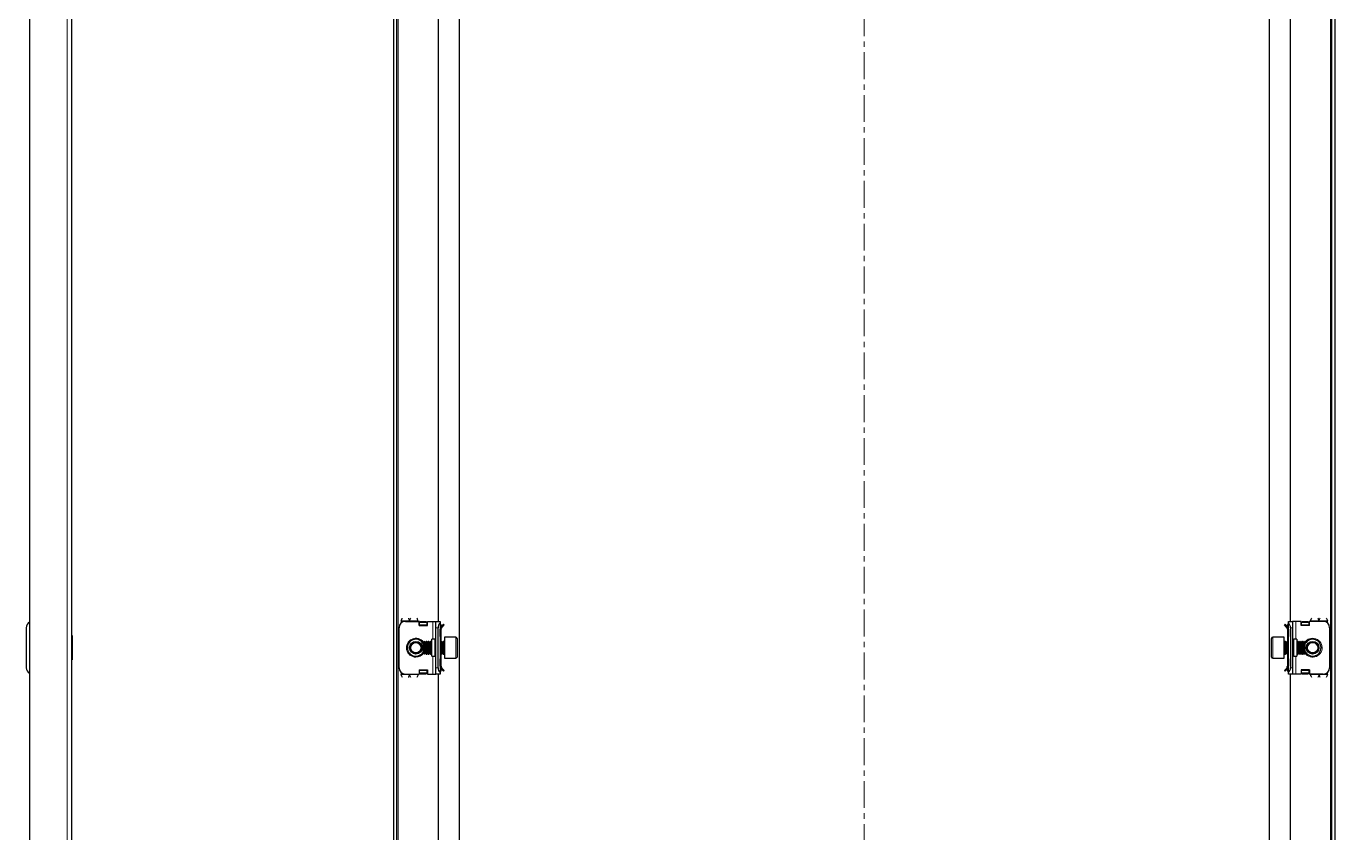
# Model space of a CAD drawing. Header units: millimetres. Extents: x 73 to 1389, y -624 to 1170.
# Drawn here: x 768 to 1389, y -122 to 260 of the extents above; entities that cross this region are included whole.
import ezdxf

# ---------------------------------------------------------------- set-up
doc = ezdxf.new("R2010")
doc.units = ezdxf.units.MM
doc.linetypes.add('CENTERX2', pattern=[20.32, 12.7, -2.54, 2.54, -2.54])
doc.layers.add('FORMAT', color=7, linetype='Continuous')

msp = doc.modelspace()

# ---------------------------------------------------------------- linework, layer by layer
at = {"color": 7, "linetype": 'Continuous', "lineweight": 25}
for p, q in [((769.88, 1058.52), (769.88, -502.48)), ((789.88, 1056.42), (789.88, -500.38)), ((942.57, -502.48), (942.57, 1058.52)), ((944.07, -502.48), (944.07, 1058.52)), ((1387.07, 1058.52), (1387.07, -502.48)), ((1388.57, 1058.52), (1388.57, -502.48)), ((973.57, 1027.52), (973.57, -471.48)), ((1357.57, -471.48), (1357.57, 1027.52)), ((963.57, 578.02), (963.57, -21.98)), ((1367.57, -21.98), (1367.57, 578.02)), ((946.07, -21.73), (946.07, -22.74)), ((948.07, -21.98), (954.57, -21.98)), ((954.07, -21.73), (954.07, -21.98)), ((954.57, -23.98), (954.57, -21.98)), ((954.77, -22.1), (954.57, -22.1)), ((954.57, -23.98), (958.57, -23.98)), ((954.77, -23.98), (954.77, -22.1)), ((954.82, -22.36), (955.32, -22.01)), ((955.32, -22.36), (954.82, -22.71)), ((954.82, -22.71), (954.82, -22.36)), ((954.82, -23.63), (954.82, -22.71)), ((954.82, -23.98), (954.82, -23.63)), ((955.32, -22.01), (955.32, -22.36)), ((955.32, -22.01), (957.82, -22.01)), ((955.32, -22.36), (957.82, -22.36)), ((957.82, -22.36), (957.82, -22.01)), ((957.82, -22.01), (958.32, -22.36)), ((958.32, -22.71), (957.82, -22.36)), ((958.32, -22.36), (958.32, -22.71)), ((958.32, -22.71), (958.32, -23.63)), ((958.32, -23.63), (958.32, -23.98)), ((958.57, -23.98), (958.57, -21.98)), ((958.57, -21.98), (961.07, -21.98)), ((961.07, -21.98), (962.57, -21.98)), ((962.57, -21.98), (964.57, -21.98)), ((962.57, -24.98), (962.57, -21.98)), ((964.57, -21.98), (964.57, -22.74)), ((964.57, -22.74), (964.57, -46.22)), ((964.57, -23.07), (964.78, -23.27)), ((965.07, -23.98), (965.07, -24.44)), ((965.16, -24.32), (966.13, -23.34)), ((965.51, -24.67), (965.16, -24.32)), ((965.51, -24.67), (966.49, -23.69)), ((966.13, -23.34), (966.49, -23.69)), ((1365.01, -23.34), (1364.66, -23.69)), ((1365.63, -24.67), (1364.66, -23.69)), ((1365.99, -24.32), (1365.01, -23.34)), ((1365.63, -24.67), (1365.99, -24.32)), ((1366.07, -23.98), (1366.07, -24.37)), ((1366.37, -23.27), (1366.57, -23.07)), ((1366.57, -21.98), (1368.57, -21.98)), ((1366.57, -22.74), (1366.57, -21.98)), ((1366.57, -46.22), (1366.57, -22.74)), ((1368.57, -21.98), (1368.57, -24.98)), ((1370.07, -21.98), (1368.57, -21.98)), ((1372.57, -21.98), (1370.07, -21.98)), ((1372.57, -23.98), (1372.57, -21.98)), ((1376.57, -23.98), (1372.57, -23.98)), ((1372.82, -22.36), (1373.32, -22.01)), ((1373.32, -22.36), (1372.82, -22.71)), ((1372.82, -22.71), (1372.82, -22.36)), ((1372.82, -23.63), (1372.82, -22.71)), ((1372.82, -23.98), (1372.82, -23.63)), ((1373.32, -22.01), (1373.32, -22.36)), ((1373.32, -22.01), (1375.82, -22.01)), ((1373.32, -22.36), (1375.82, -22.36)), ((1375.82, -22.36), (1375.82, -22.01)), ((1375.82, -22.01), (1376.32, -22.36)), ((1376.32, -22.71), (1375.82, -22.36)), ((1376.32, -22.36), (1376.32, -22.71)), ((1376.32, -22.71), (1376.32, -23.63)), ((1376.32, -23.63), (1376.32, -23.98)), ((1376.37, -22.1), (1376.37, -23.98)), ((1376.57, -22.1), (1376.37, -22.1)), ((1376.57, -23.98), (1376.57, -21.98)), ((1383.07, -21.98), (1376.57, -21.98)), ((1377.07, -21.98), (1377.07, -21.73)), ((1385.07, -22.74), (1385.07, -21.73)), ((768.38, -24.98), (768.38, -43.98)), ((790.13, -28.7), (789.88, -28.7)), ((790.13, -28.7), (790.13, -40.27)), ((945.07, -43.98), (945.07, -24.98)), ((962.07, -30.48), (960.57, -30.48)), ((960.57, -38.48), (960.57, -30.48)), ((962.57, -43.98), (962.57, -24.98)), ((963.57, -43.98), (963.57, -24.98)), ((965.07, -25.73), (964.57, -25.73)), ((964.57, -29.23), (964.57, -25.73)), ((965.07, -29.23), (964.57, -29.23)), ((965.07, -29.23), (965.07, -25.73)), ((965.07, -31.48), (965.07, -29.23)), ((971.97, -29.48), (966.57, -29.48)), ((966.57, -29.48), (966.57, -39.48)), ((972.57, -30.08), (972.57, -38.88)), ((1358.57, -32.11), (1358.57, -30.08)), ((1364.57, -29.48), (1359.17, -29.48)), ((1364.57, -31.79), (1364.57, -29.48)), ((1366.07, -25.73), (1366.57, -25.73)), ((1366.07, -25.73), (1366.07, -29.23)), ((1366.57, -29.23), (1366.07, -29.23)), ((1366.07, -29.23), (1366.07, -31.48)), ((1366.57, -25.73), (1366.57, -29.23)), ((1367.57, -24.98), (1367.57, -43.98)), ((1368.57, -24.98), (1368.57, -43.98)), ((1370.57, -30.48), (1369.07, -30.48)), ((1370.57, -30.48), (1370.57, -38.48)), ((1386.07, -24.98), (1386.07, -43.98)), ((957.13, -31.48), (956.57, -32.03)), ((956.57, -32.03), (956.57, -36.93)), ((956.57, -36.93), (957.13, -37.48)), ((957.18, -31.48), (957.13, -31.48)), ((957.13, -31.48), (957.13, -37.48)), ((957.57, -32.03), (957.18, -31.48)), ((957.18, -31.48), (957.18, -37.01)), ((957.18, -37.48), (957.57, -36.93)), ((957.18, -37.01), (957.18, -37.48)), ((957.96, -31.48), (957.57, -32.03)), ((957.57, -32.03), (957.57, -36.54)), ((957.57, -36.54), (957.57, -36.93)), ((957.57, -36.93), (957.96, -37.48)), ((958.18, -31.48), (957.96, -31.48)), ((957.96, -31.48), (957.96, -37.01)), ((957.96, -37.01), (957.96, -37.48)), ((958.57, -32.03), (958.18, -31.48)), ((958.18, -31.48), (958.18, -37.01)), ((958.18, -37.48), (958.57, -36.93)), ((958.18, -37.01), (958.18, -37.48)), ((958.96, -31.48), (958.57, -32.03)), ((958.57, -32.03), (958.57, -36.54)), ((958.57, -36.54), (958.57, -36.93)), ((958.57, -36.93), (958.96, -37.48)), ((959.18, -31.48), (958.96, -31.48)), ((958.96, -31.48), (958.96, -37.01)), ((958.96, -37.01), (958.96, -37.48)), ((959.57, -32.03), (959.18, -31.48)), ((959.18, -31.48), (959.18, -37.01)), ((959.18, -37.48), (959.57, -36.93)), ((959.18, -37.01), (959.18, -37.48)), ((959.96, -31.48), (959.57, -32.03)), ((959.57, -32.03), (959.57, -36.54)), ((959.57, -36.54), (959.57, -36.93)), ((959.57, -36.93), (959.96, -37.48)), ((960.18, -31.48), (959.96, -31.48)), ((959.96, -31.48), (959.96, -37.01)), ((959.96, -37.01), (959.96, -37.48)), ((960.57, -32.03), (960.18, -31.48)), ((960.18, -31.48), (960.18, -37.01)), ((960.18, -37.48), (960.57, -36.93)), ((960.18, -37.01), (960.18, -37.48)), ((964.96, -31.48), (964.57, -32.03)), ((964.57, -36.93), (964.96, -37.48)), ((965.18, -31.48), (964.96, -31.48)), ((964.96, -31.48), (964.96, -37.01)), ((964.96, -37.01), (964.96, -37.48)), ((965.57, -32.03), (965.18, -31.48)), ((965.18, -31.48), (965.18, -37.01)), ((965.18, -37.48), (965.57, -36.93)), ((965.18, -37.01), (965.18, -37.48)), ((965.96, -31.48), (965.57, -32.03)), ((965.57, -32.03), (965.57, -36.54)), ((965.57, -36.54), (965.57, -36.93)), ((965.57, -36.93), (965.96, -37.48)), ((966.32, -31.48), (965.96, -31.48)), ((965.96, -31.48), (965.96, -37.01)), ((965.96, -37.01), (965.96, -37.48)), ((1358.57, -38.88), (1358.57, -32.11)), ((1364.57, -39.48), (1364.57, -31.79)), ((1365.18, -31.48), (1364.82, -31.48)), ((1365.57, -32.03), (1365.18, -31.48)), ((1365.18, -37.01), (1365.18, -31.48)), ((1365.18, -37.48), (1365.57, -36.93)), ((1365.18, -37.48), (1365.18, -37.01)), ((1365.96, -31.48), (1365.57, -32.03)), ((1365.57, -36.54), (1365.57, -32.03)), ((1365.57, -36.93), (1365.57, -36.54)), ((1365.57, -36.93), (1365.96, -37.48)), ((1366.18, -31.48), (1365.96, -31.48)), ((1365.96, -37.01), (1365.96, -31.48)), ((1365.96, -37.48), (1365.96, -37.01)), ((1366.57, -32.03), (1366.18, -31.48)), ((1366.18, -37.01), (1366.18, -31.48)), ((1366.18, -37.48), (1366.57, -36.93)), ((1366.18, -37.48), (1366.18, -37.01)), ((1370.96, -31.48), (1370.57, -32.03)), ((1370.57, -36.93), (1370.96, -37.48)), ((1371.18, -31.48), (1370.96, -31.48)), ((1370.96, -37.01), (1370.96, -31.48)), ((1370.96, -37.48), (1370.96, -37.01)), ((1371.57, -32.03), (1371.18, -31.48)), ((1371.18, -37.01), (1371.18, -31.48)), ((1371.18, -37.48), (1371.57, -36.93)), ((1371.18, -37.48), (1371.18, -37.01)), ((1371.96, -31.48), (1371.57, -32.03)), ((1371.57, -36.54), (1371.57, -32.03)), ((1371.57, -36.93), (1371.57, -36.54)), ((1371.57, -36.93), (1371.96, -37.48)), ((1372.18, -31.48), (1371.96, -31.48)), ((1371.96, -37.01), (1371.96, -31.48)), ((1371.96, -37.48), (1371.96, -37.01)), ((1372.57, -32.03), (1372.18, -31.48)), ((1372.18, -37.01), (1372.18, -31.48)), ((1372.18, -37.48), (1372.57, -36.93)), ((1372.18, -37.48), (1372.18, -37.01)), ((1372.96, -31.48), (1372.57, -32.03)), ((1372.57, -36.54), (1372.57, -32.03)), ((1372.57, -36.93), (1372.57, -36.54)), ((1372.57, -36.93), (1372.96, -37.48)), ((1373.18, -31.48), (1372.96, -31.48)), ((1372.96, -37.01), (1372.96, -31.48)), ((1372.96, -37.48), (1372.96, -37.01)), ((1373.57, -32.03), (1373.18, -31.48)), ((1373.18, -37.01), (1373.18, -31.48)), ((1373.18, -37.48), (1373.57, -36.93)), ((1373.18, -37.48), (1373.18, -37.01)), ((1373.96, -31.48), (1373.57, -32.03)), ((1373.57, -36.54), (1373.57, -32.03)), ((1373.57, -36.93), (1373.57, -36.54)), ((1373.57, -36.93), (1373.96, -37.48)), ((1374.02, -31.48), (1373.96, -31.48)), ((1373.96, -37.01), (1373.96, -31.48)), ((1373.96, -37.48), (1373.96, -37.01)), ((1374.57, -32.03), (1374.02, -31.48)), ((1374.02, -32.86), (1374.02, -31.48)), ((1374.02, -37.48), (1374.02, -32.86)), ((1374.02, -37.48), (1374.57, -36.93)), ((1374.57, -33.16), (1374.57, -32.03)), ((1374.57, -36.93), (1374.57, -33.16)), ((789.88, -40.27), (790.13, -40.27)), ((957.13, -37.48), (957.18, -37.48)), ((957.96, -37.48), (958.18, -37.48)), ((958.96, -37.48), (959.18, -37.48)), ((959.96, -37.48), (960.18, -37.48)), ((960.57, -38.48), (962.07, -38.48)), ((964.57, -43.23), (964.57, -39.73)), ((964.57, -39.73), (965.07, -39.73)), ((965.07, -43.23), (964.57, -43.23)), ((964.96, -37.48), (965.18, -37.48)), ((965.07, -39.73), (965.07, -37.48)), ((965.07, -43.23), (965.07, -39.73)), ((965.96, -37.48), (966.32, -37.48)), ((966.57, -39.48), (971.97, -39.48)), ((1359.17, -39.48), (1364.57, -39.48)), ((1364.82, -37.48), (1365.18, -37.48)), ((1365.96, -37.48), (1366.18, -37.48)), ((1366.07, -37.48), (1366.07, -39.73)), ((1366.07, -39.73), (1366.57, -39.73)), ((1366.07, -39.73), (1366.07, -43.23)), ((1366.07, -43.23), (1366.57, -43.23)), ((1366.57, -39.73), (1366.57, -43.23)), ((1369.07, -38.48), (1370.57, -38.48)), ((1370.96, -37.48), (1371.18, -37.48)), ((1371.96, -37.48), (1372.18, -37.48)), ((1372.96, -37.48), (1373.18, -37.48)), ((1373.96, -37.48), (1374.02, -37.48)), ((946.07, -46.22), (946.07, -47.23)), ((948.07, -46.98), (954.57, -46.98)), ((954.07, -46.98), (954.07, -47.23)), ((954.57, -44.98), (954.57, -46.98)), ((954.57, -44.98), (958.57, -44.98)), ((954.57, -46.86), (954.77, -46.86)), ((954.77, -46.86), (954.77, -44.98)), ((954.82, -45.33), (954.82, -44.98)), ((954.82, -46.25), (954.82, -45.33)), ((954.82, -46.25), (955.32, -46.6)), ((954.82, -46.6), (954.82, -46.25)), ((955.32, -46.95), (954.82, -46.6)), ((957.82, -46.6), (955.32, -46.6)), ((955.32, -46.6), (955.32, -46.95)), ((957.82, -46.95), (955.32, -46.95)), ((957.82, -46.6), (958.32, -46.25)), ((957.82, -46.95), (957.82, -46.6)), ((958.32, -46.6), (957.82, -46.95)), ((958.32, -44.98), (958.32, -45.33)), ((958.32, -45.33), (958.32, -46.25)), ((958.32, -46.25), (958.32, -46.6)), ((958.57, -44.98), (958.57, -46.98)), ((958.57, -46.98), (961.07, -46.98)), ((961.07, -46.98), (962.57, -46.98)), ((962.57, -46.98), (962.57, -43.98)), ((964.57, -46.98), (962.57, -46.98)), ((963.57, -46.98), (963.57, -421.98)), ((964.78, -45.69), (964.57, -45.89)), ((964.57, -46.22), (964.57, -46.98)), ((965.07, -44.98), (965.07, -44.59)), ((965.51, -44.29), (965.16, -44.64)), ((965.16, -44.64), (966.13, -45.62)), ((965.51, -44.29), (966.49, -45.27)), ((966.13, -45.62), (966.49, -45.27)), ((1365.63, -44.29), (1364.66, -45.27)), ((1365.01, -45.62), (1364.66, -45.27)), ((1365.99, -44.64), (1365.01, -45.62)), ((1365.63, -44.29), (1365.99, -44.64)), ((1366.07, -44.98), (1366.07, -44.52)), ((1366.57, -45.89), (1366.37, -45.69)), ((1366.57, -46.98), (1366.57, -46.22)), ((1368.57, -46.98), (1366.57, -46.98)), ((1367.57, -421.98), (1367.57, -46.98)), ((1368.57, -43.98), (1368.57, -46.98)), ((1370.07, -46.98), (1368.57, -46.98)), ((1372.57, -46.98), (1370.07, -46.98)), ((1376.57, -44.98), (1372.57, -44.98)), ((1372.57, -44.98), (1372.57, -46.98)), ((1372.82, -45.33), (1372.82, -44.98)), ((1372.82, -46.25), (1372.82, -45.33)), ((1372.82, -46.6), (1372.82, -46.25)), ((1372.82, -46.25), (1373.32, -46.6)), ((1373.32, -46.95), (1372.82, -46.6)), ((1373.32, -46.6), (1373.32, -46.95)), ((1375.82, -46.6), (1373.32, -46.6)), ((1375.82, -46.95), (1373.32, -46.95)), ((1375.82, -46.6), (1376.32, -46.25)), ((1375.82, -46.95), (1375.82, -46.6)), ((1376.32, -46.6), (1375.82, -46.95)), ((1376.32, -44.98), (1376.32, -45.33)), ((1376.32, -45.33), (1376.32, -46.25)), ((1376.32, -46.25), (1376.32, -46.6)), ((1376.37, -44.98), (1376.37, -46.86)), ((1376.37, -46.86), (1376.57, -46.86)), ((1376.57, -44.98), (1376.57, -46.98)), ((1383.07, -46.98), (1376.57, -46.98)), ((1377.07, -47.23), (1377.07, -46.98)), ((1385.07, -47.23), (1385.07, -46.22))]:
    msp.add_line(p, q, dxfattribs=at)
at = {"color": 8, "linetype": 'Continuous', "lineweight": 18}
for p, q in [((787.78, 1058.52), (787.78, -502.48)), ((944.67, -500.38), (944.67, 1056.42)), ((1386.47, 1056.42), (1386.47, -500.38)), ((946.07, -21.73), (950.07, -21.73)), ((950.07, -21.73), (954.07, -21.73)), ((958.32, -23.63), (954.82, -23.63)), ((961.07, -30.48), (961.07, -21.98)), ((964.57, -23.48), (964.78, -23.27)), ((964.57, -23.98), (965.07, -23.98)), ((1366.57, -23.98), (1366.07, -23.98)), ((1366.57, -23.48), (1366.37, -23.27)), ((1370.07, -21.98), (1370.07, -30.48)), ((1376.32, -23.63), (1372.82, -23.63)), ((1377.07, -21.73), (1381.07, -21.73)), ((1385.07, -21.73), (1381.07, -21.73)), ((962.07, -38.48), (962.07, -30.48)), ((963.57, -24.98), (962.57, -24.98)), ((971.97, -39.48), (971.97, -29.48)), ((1359.17, -29.48), (1359.17, -31.79)), ((1368.57, -24.98), (1367.57, -24.98)), ((1369.07, -30.48), (1369.07, -38.48)), ((966.32, -32.86), (966.32, -31.48)), ((966.32, -37.48), (966.32, -32.86)), ((1359.17, -31.79), (1359.17, -39.48)), ((1364.82, -31.48), (1364.82, -37.48)), ((961.07, -46.98), (961.07, -38.48)), ((1370.07, -38.48), (1370.07, -46.98)), ((946.07, -47.23), (950.07, -47.23)), ((954.07, -47.23), (950.07, -47.23)), ((954.82, -45.33), (958.32, -45.33)), ((962.57, -43.98), (963.57, -43.98)), ((964.57, -44.98), (965.07, -44.98)), ((964.57, -45.48), (964.78, -45.69)), ((1366.57, -44.98), (1366.07, -44.98)), ((1366.57, -45.48), (1366.37, -45.69)), ((1367.57, -43.98), (1368.57, -43.98)), ((1372.82, -45.33), (1376.32, -45.33)), ((1381.07, -47.23), (1377.07, -47.23)), ((1385.07, -47.23), (1381.07, -47.23))]:
    msp.add_line(p, q, dxfattribs=at)
at = {"color": 7, "linetype": 'Continuous', "lineweight": 25}
for centre, radius in [((953.07, -34.48), 3), ((953.07, -34.48), 2.76), ((953.07, -34.48), 2.45), ((1378.07, -34.48), 3), ((1378.07, -34.48), 2.76), ((1378.07, -34.48), 2.45)]:
    msp.add_circle(centre, radius, dxfattribs=at)
for centre, radius, start, end in [((771.38, -24.98), 3, 120, 180), ((948.07, -24.98), 3, 90, 180), ((966.57, -24.98), 3, 131.81031, 180), ((964.07, -23.98), 1, 360, 45), ((1367.07, -23.98), 1, 135, 180), ((1364.57, -24.98), 3, 360, 48.18969), ((1383.07, -24.98), 3, 360, 90), ((953.07, -34.48), 4, 90, 331.04498), ((953.07, -34.48), 4, 28.95502, 90), ((962.07, -29.98), 0.5, 270, 0), ((971.97, -30.08), 0.6, 0, 90), ((1359.17, -30.08), 0.6, 90, 180), ((1369.07, -29.98), 0.5, 180, 270), ((1378.07, -34.48), 4, 270, 151.04498), ((966.32, -31.23), 0.25, 270, 0), ((1364.82, -31.23), 0.25, 180, 270), ((1378.07, -34.48), 4, 208.95502, 270), ((962.07, -38.98), 0.5, 0, 90), ((966.32, -37.73), 0.25, 360, 90), ((971.97, -38.88), 0.6, 270, 360), ((1359.17, -38.88), 0.6, 180, 270), ((1364.82, -37.73), 0.25, 90, 180), ((1369.07, -38.98), 0.5, 90, 180), ((771.38, -43.98), 3, 180, 240), ((948.07, -43.98), 3, 180, 270), ((966.57, -43.98), 3, 180, 228.18969), ((964.07, -44.98), 1, 315, 360), ((1367.07, -44.98), 1, 180, 225), ((1364.57, -43.98), 3, 311.81031, 360), ((1383.07, -43.98), 3, 270, 360)]:
    msp.add_arc(centre, radius, start, end, dxfattribs=at)
at = {"color": 8, "linetype": 'Continuous', "lineweight": 18}
for centre, start, end in [((953.07, -34.48), 35.46217, 270), ((1378.07, -34.48), 215.46217, 90), ((1378.07, -34.48), 90, 144.53783), ((953.07, -34.48), 270, 324.53783)]:
    msp.add_arc(centre, 4.5, start, end, dxfattribs=at)
at = {"color": 7, "linetype": 'Continuous', "lineweight": 25}
for points, knots in [([(946.07, -21.73), (946.17, -21.49), (946.36, -21), (946.55, -20.6), (946.64, -20.41)], [0, 0, 0, 0, 0.502065, 1, 1, 1, 1]), ([(949.5, -20.42), (949.58, -20.58), (949.76, -20.92), (949.95, -21.41), (950.06, -21.69), (950.07, -21.73)], [0, 0, 0, 0, 0.415483, 0.917152, 1, 1, 1, 1]), ([(950.07, -21.73), (950.17, -21.49), (950.36, -21), (950.55, -20.6), (950.64, -20.41)], [0, 0, 0, 0, 0.5020654, 1, 1, 1, 1]), ([(953.5, -20.42), (953.58, -20.58), (953.76, -20.92), (953.95, -21.41), (954.06, -21.69), (954.07, -21.73)], [0, 0, 0, 0, 0.415483, 0.917152, 1, 1, 1, 1]), ([(965.16, -24.32), (965.01, -24.5), (964.7, -24.88), (964.58, -25.41), (964.57, -25.69), (964.57, -25.73)], [0, 0, 0, 0, 0.461863, 0.923726, 1, 1, 1, 1]), ([(965.51, -24.67), (965.39, -24.82), (965.21, -25.05), (965.09, -25.43), (965.08, -25.63), (965.07, -25.73)], [0, 0, 0, 0, 0.485042, 0.738404, 1, 1, 1, 1]), ([(1366.07, -25.73), (1366.05, -25.54), (1366.02, -25.25), (1365.84, -24.9), (1365.7, -24.75), (1365.63, -24.67)], [0, 0, 0, 0, 0.485042, 0.738404, 1, 1, 1, 1]), ([(1366.57, -25.73), (1366.55, -25.49), (1366.5, -25.01), (1366.21, -24.55), (1366.01, -24.34), (1365.99, -24.32)], [0, 0, 0, 0, 0.461863, 0.923726, 1, 1, 1, 1]), ([(1377.07, -21.73), (1377.17, -21.49), (1377.36, -21), (1377.55, -20.6), (1377.64, -20.41)], [0, 0, 0, 0, 0.502065, 1, 1, 1, 1]), ([(1380.5, -20.42), (1380.58, -20.58), (1380.76, -20.92), (1380.95, -21.41), (1381.06, -21.69), (1381.07, -21.73)], [0, 0, 0, 0, 0.4154826, 0.9171518, 1, 1, 1, 1]), ([(1381.07, -21.73), (1381.17, -21.49), (1381.36, -21), (1381.55, -20.6), (1381.64, -20.41)], [0, 0, 0, 0, 0.502065, 1, 1, 1, 1]), ([(1384.5, -20.42), (1384.58, -20.58), (1384.76, -20.92), (1384.95, -21.41), (1385.06, -21.69), (1385.07, -21.73)], [0, 0, 0, 0, 0.4154826, 0.9171518, 1, 1, 1, 1]), ([(964.57, -43.23), (964.6, -43.47), (964.65, -43.95), (964.94, -44.41), (965.13, -44.62), (965.16, -44.64)], [0, 0, 0, 0, 0.461863, 0.923726, 1, 1, 1, 1]), ([(965.07, -43.23), (965.09, -43.42), (965.13, -43.71), (965.31, -44.06), (965.44, -44.21), (965.51, -44.29)], [0, 0, 0, 0, 0.485042, 0.738404, 1, 1, 1, 1]), ([(1365.63, -44.29), (1365.75, -44.14), (1365.94, -43.91), (1366.05, -43.53), (1366.07, -43.33), (1366.07, -43.23)], [0, 0, 0, 0, 0.485042, 0.738404, 1, 1, 1, 1]), ([(1365.99, -44.64), (1366.14, -44.46), (1366.45, -44.08), (1366.57, -43.55), (1366.57, -43.27), (1366.57, -43.23)], [0, 0, 0, 0, 0.461863, 0.923726, 1, 1, 1, 1]), ([(946.65, -48.54), (946.57, -48.39), (946.39, -48.04), (946.2, -47.55), (946.09, -47.27), (946.07, -47.23)], [0, 0, 0, 0, 0.415483, 0.917152, 1, 1, 1, 1]), ([(950.07, -47.23), (949.98, -47.47), (949.79, -47.96), (949.6, -48.36), (949.5, -48.55)], [0, 0, 0, 0, 0.5020654, 1, 1, 1, 1]), ([(950.65, -48.54), (950.57, -48.39), (950.39, -48.04), (950.2, -47.55), (950.09, -47.27), (950.07, -47.23)], [0, 0, 0, 0, 0.415483, 0.917152, 1, 1, 1, 1]), ([(954.07, -47.23), (953.98, -47.47), (953.79, -47.96), (953.6, -48.36), (953.5, -48.55)], [0, 0, 0, 0, 0.502065, 1, 1, 1, 1]), ([(1377.65, -48.54), (1377.57, -48.39), (1377.39, -48.04), (1377.2, -47.55), (1377.09, -47.27), (1377.07, -47.23)], [0, 0, 0, 0, 0.4154826, 0.9171518, 1, 1, 1, 1]), ([(1381.07, -47.23), (1380.98, -47.47), (1380.79, -47.96), (1380.6, -48.36), (1380.5, -48.55)], [0, 0, 0, 0, 0.502065, 1, 1, 1, 1]), ([(1381.65, -48.54), (1381.57, -48.39), (1381.39, -48.04), (1381.2, -47.55), (1381.09, -47.27), (1381.07, -47.23)], [0, 0, 0, 0, 0.415483, 0.917152, 1, 1, 1, 1]), ([(1385.07, -47.23), (1384.98, -47.47), (1384.79, -47.96), (1384.6, -48.36), (1384.5, -48.55)], [0, 0, 0, 0, 0.502065, 1, 1, 1, 1])]:
    msp.add_open_spline(points, degree=3, knots=knots, dxfattribs=at)
at = {"layer": 'FORMAT', "linetype": 'CENTERX2', "lineweight": 18}
msp.add_line((1165.57, 1060.52), (1165.57, -504.48), dxfattribs=at)

doc.saveas('drawing.dxf')
